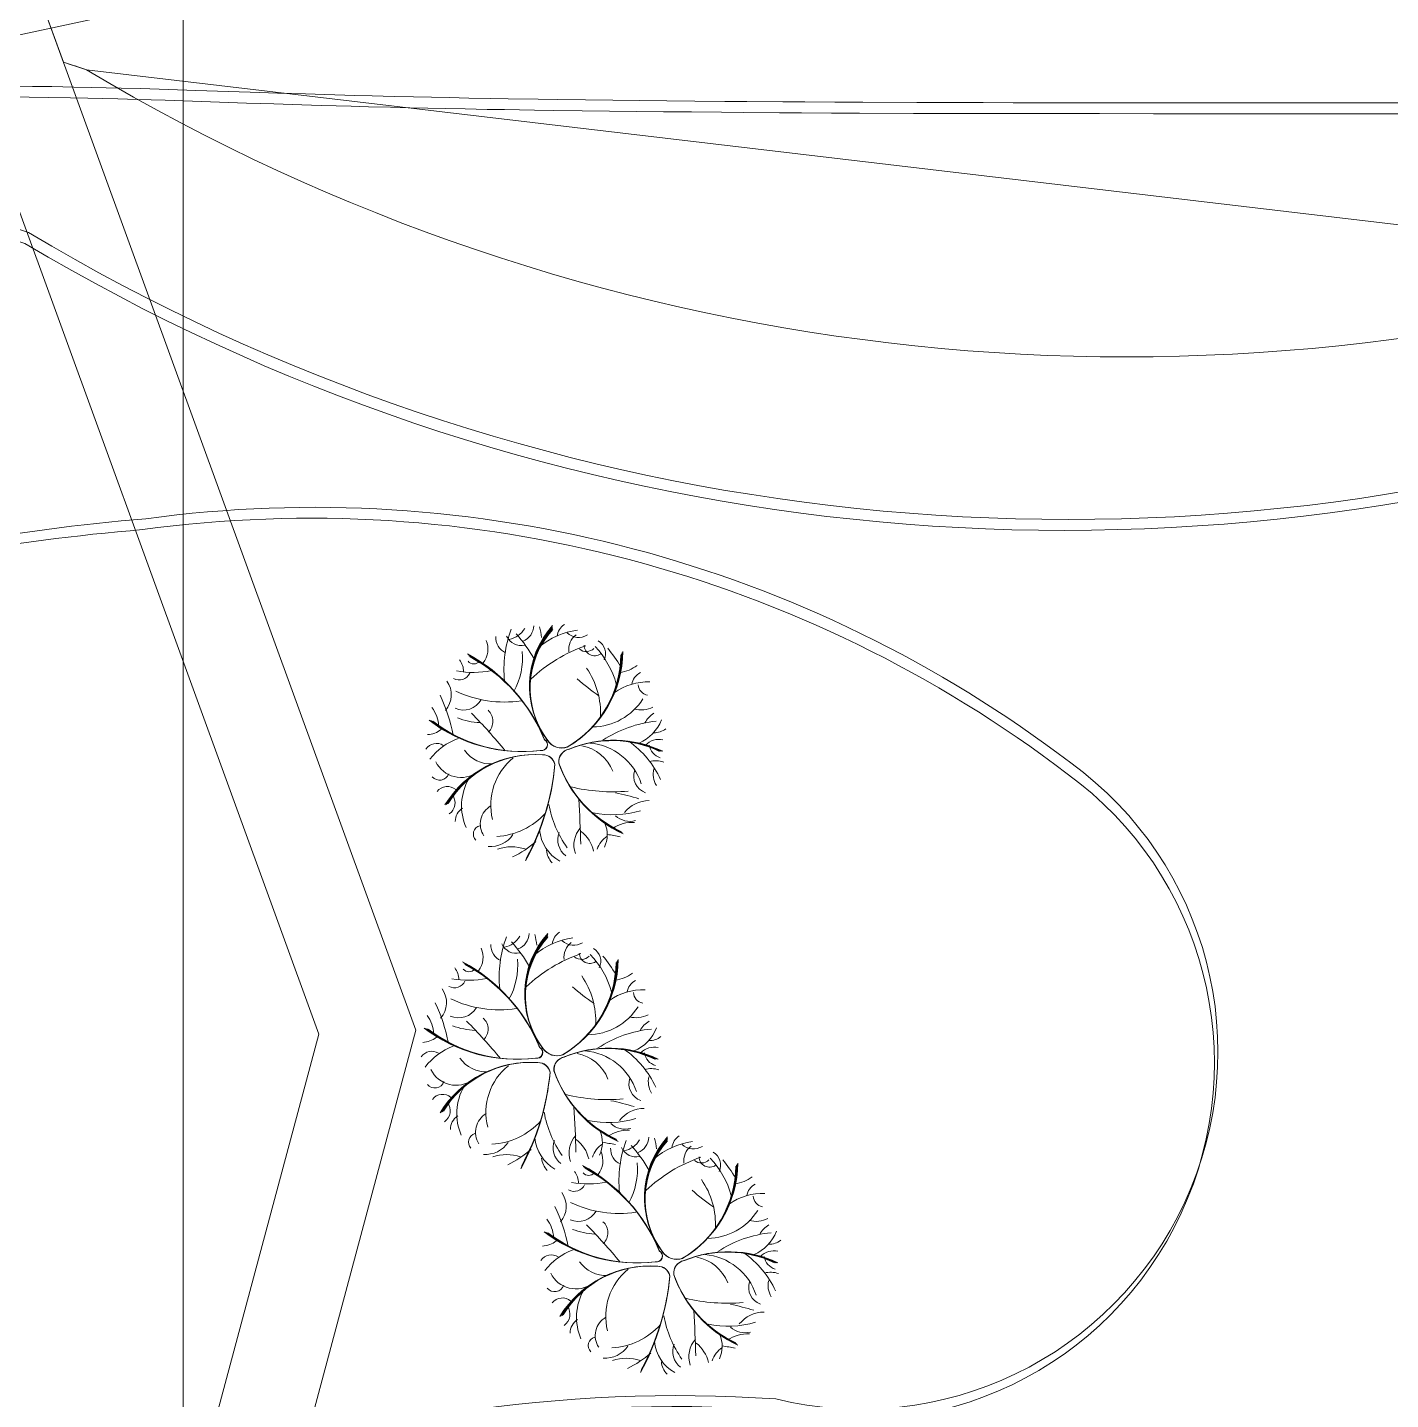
# Model space of a CAD drawing. Header units: metres. Extents: x -1097 to 1588, y -673 to 884.
# Drawn here: x 593.3 to 652.1, y 378.4 to 437.7 of the extents above; entities that cross this region are included whole.
import ezdxf

# ---------------------------------------------------------------- set-up
doc = ezdxf.new("R2010")
doc.units = ezdxf.units.M
for name, color, linetype, lineweight, plot in [('CORTES', 1, 'Continuous', 0, False), ('EXTENSIONES', 252, 'Continuous', 0, False), ('TERRENO', 188, 'Continuous', 0, False), ('TEXTO', 7, 'Continuous', 0, False), ('VEGETACION', 85, 'Continuous', 0, False), ('VISTA LEJOS', 7, 'Continuous', 0, False)]:
    doc.layers.add(name, color=color, linetype=linetype, lineweight=lineweight, plot=plot)

msp = doc.modelspace()

# ---------------------------------------------------------------- linework, layer by layer
at = {"layer": 'CORTES'}
msp.add_lwpolyline([(600, 175), (600, 470)], dxfattribs=at)
at = {"layer": 'EXTENSIONES'}
msp.add_lwpolyline([(594.826, 436.159, -0.003361), (595.828, 435.822, 0.213753), (666.883, 427.434, -0.089629), (721.943, 444.791, 0.226256), (790.44, 476.996, -0.09566), (806.441, 486.744)], format="xyb", dxfattribs=at)
for points in [[(605.849, 394.179), (588.981, 440.524)], [(610.039, 394.362), (593.285, 440.393)], [(598.516, 366.81), (605.849, 394.179)], [(602.379, 365.775), (610.039, 394.362)]]:
    msp.add_lwpolyline(points, dxfattribs=at)
at = {"layer": 'TERRENO'}
msp.add_lwpolyline([(591.788, 434.654), (593.343, 434.639), (594.178, 434.629), (595.129, 434.614), (595.878, 434.598), (597.174, 434.567), (598.009, 434.545), (599.218, 434.509), (600.399, 434.471), (602.732, 434.393), (603.913, 434.354), (605.122, 434.316), (605.958, 434.29), (607.254, 434.253), (608.003, 434.232), (608.953, 434.208), (609.788, 434.189), (611.343, 434.154), (612.179, 434.137), (613.129, 434.119), (613.878, 434.106), (615.174, 434.086), (616.009, 434.074), (617.219, 434.058), (618.399, 434.045), (620.732, 434.019), (621.942, 434.006), (623.238, 433.993), (624.188, 433.985), (625.744, 433.974), (626.694, 433.968), (627.99, 433.961), (629.2, 433.956), (631.533, 433.947), (632.829, 433.943), (634.384, 433.939), (635.68, 433.937), (638.013, 433.934), (639.568, 433.933), (641.901, 433.932), (644.234, 433.932), (648.899, 433.932), (651.232, 433.93), (653.565, 433.925)], dxfattribs=at)
at = {"layer": 'TEXTO', "color": 141}
msp.add_lwpolyline([(942.808, 512.252), (491.207, 415.553), (499.794, 331.664), (500.297, 331.357), (501.008, 330.917), (501.677, 330.497), (502.971, 329.666), (503.693, 329.193), (504.562, 328.613), (505.289, 328.12), (506.598, 327.211)], dxfattribs=at)
at = {"layer": 'VEGETACION', "color": 254}
msp.add_lwpolyline([(593.285, 440.393), (594.826, 436.159), (595.828, 435.822), (666.883, 427.434), (705.165, 441.753)], dxfattribs=at)
at = {"layer": 'VEGETACION'}
for centre, radius, start, end in [((614.375, 411.864), 0.769, -67.11701, -3.35075), ((618.857, 409.219), 3.908, 138.09032, -143.12166), ((616.842, 411.285), 0.707, 123.07576, 173.19706), ((614.218, 411.316), 0.727, 177.19062, -114.2964), ((618.83, 409.93), 4.982, 159.46241, -174.34591), ((614.589, 411.65), 0.683, -155.98064, -76.40156), ((613.859, 412.24), 1.034, -77.96685, -31.27285), ((609.861, 407.407), 6.075, 29.35638, 41.90224), ((618.829, 409.191), 3.869, 138.09032, -143.12166), ((618.801, 409.162), 3.83, 138.09032, -143.12166), ((618.773, 409.133), 3.791, 138.09032, -143.12166), ((617.437, 408.48), 3.177, 97.4368, 130.66411), ((610.519, 410.641), 5.002, 7.73596, 13.16741), ((617.069, 412.041), 0.725, -133.08378, -57.97038), ((617.422, 410.804), 0.776, 126.36034, -172.13798), ((608.796, 404.143), 7.338, 22.21671, 61.7302), ((612.207, 410.804), 0.949, -38.3468, 23.66563), ((611.688, 410.43), 2.961, -29.17592, 5.40141), ((619.487, 404.81), 6.494, 108.91387, 133.58492), ((614.182, 410.676), 4.747, -59.52315, -0.74968), ((614.163, 410.721), 4.795, -59.52315, -0.74968), ((614.144, 410.765), 4.844, -59.52315, -0.74968), ((617.406, 411.17), 0.464, -130.37039, -44.61868), ((617.764, 410.98), 0.453, -179.34812, -54.73301), ((614.921, 408.234), 3.928, 15.81177, 43.16533), ((617.597, 410.62), 0.64, -25.52155, 59.84308), ((614.176, 407.353), 5.429, 29.82887, 40.03623), ((611.281, 409.835), 0.824, -0.2587, 38.06877), ((612.547, 410.493), 0.323, -139.98994, -40.76454), ((608.868, 404.165), 7.265, 22.21671, 61.7302), ((608.941, 404.187), 7.191, 22.21671, 61.7302), ((609.013, 404.209), 7.118, 22.21671, 61.7302), ((614.2, 410.632), 4.698, -59.52315, -0.74968), ((618.666, 411.338), 1.544, -82.82139, -52.64739), ((610.565, 408.836), 1.01, -41.62679, 35.9787), ((611.915, 409.985), 0.504, -118.22004, -25.37047), ((612.517, 413.738), 3.935, -100.42037, -78.3241), ((623.199, 416.549), 9.361, -131.39173, -124.13381), ((614.637, 408.061), 3.382, -3.32863, 34.77602), ((620.054, 409.178), 0.693, 117.16728, 171.20074), ((604.835, 405.815), 6.938, 10.60493, 25.69371), ((613.859, 413.374), 4.849, -115.58492, -81.37772), ((620.054, 406.916), 2.478, 87.69249, 125.68419), ((620.128, 409.292), 0.479, -177.57839, -99.26902), ((609.594, 407.421), 1.434, 2.5416, 37.20232), ((612.097, 409.064), 0.883, -114.03031, -29.56021), ((617.656, 410.042), 2.589, -89.5505, -32.23214), ((619.765, 409.329), 1.142, -104.72438, -63.25642), ((614.602, 412.958), 6.568, -127.37844, -82.91291), ((614.617, 412.892), 6.503, -127.37844, -82.91291), ((614.631, 412.826), 6.437, -127.37844, -82.91291), ((614.645, 412.759), 6.371, -127.37844, -82.91291), ((612.961, 410.757), 3.124, -111.04704, -92.75457), ((595.652, 391.438), 23.615, 39.38532, 44.67185), ((612.727, 407.695), 0.645, -45.87489, 47.62332), ((620.95, 402.554), 5.171, 95.85629, 123.22032), ((618.969, 408.401), 1.798, -66.63119, -20.98341), ((620.914, 407.091), 1.118, 121.95887, 151.36709), ((610.476, 408.194), 1.079, -86.17573, -52.23443), ((620.322, 408.058), 0.859, -90.38621, -53.2043), ((610.935, 406.193), 0.546, 57.26605, 146.32785), ((612.765, 404.462), 2.646, 109.78128, 142.9068), ((615.468, 406.691), 0.257, -102.31339, 61.69877), ((615.473, 406.687), 0.255, -102.31339, 61.69877), ((615.479, 406.684), 0.252, -102.31339, 61.69877), ((615.484, 406.68), 0.249, -102.31339, 61.69877), ((616.35, 407.297), 0.75, -145.64274, -70.48442), ((616.347, 407.287), 0.742, -145.64274, -70.48442), ((616.344, 407.278), 0.735, -145.64274, -70.48442), ((616.34, 407.268), 0.727, -145.64274, -70.48442), ((616.758, 405.954), 0.546, 100.90931, -173.78177), ((616.765, 405.95), 0.551, 100.90931, -173.78177), ((616.773, 405.946), 0.557, 100.90931, -173.78177), ((616.78, 405.942), 0.563, 100.90931, -173.78177), ((618.509, 402.03), 4.83, 64.72201, 112.57215), ((618.534, 401.985), 4.88, 64.72201, 112.57215), ((618.56, 401.941), 4.93, 64.72201, 112.57215), ((618.585, 401.896), 4.98, 64.72201, 112.57215), ((616.869, 404.866), 1.809, 21.80787, 79.03961), ((617.33, 404.19), 2.577, 18.29109, 84.89534), ((616.864, 403.455), 4.128, 24.75149, 54.83765), ((620.535, 406.146), 0.769, 76.62298, 137.69885), ((620.786, 406.765), 0.669, -171.91844, -106.28771), ((611.99, 406.481), 1.211, -153.77487, -53.66079), ((615.182, 401.706), 4.552, 85.90191, 148.51067), ((615.19, 401.752), 4.506, 85.90191, 148.51067), ((615.199, 401.798), 4.461, 85.90191, 148.51067), ((615.207, 401.845), 4.415, 85.90191, 148.51067), ((613.275, 407.216), 1.364, -145.57132, -86.30599), ((615.881, 404.089), 2.603, 128.84937, -165.92049), ((615.53, 405.718), 0.529, 11.64661, 92.46118), ((615.535, 405.724), 0.523, 11.64661, 92.46118), ((615.54, 405.73), 0.518, 11.64661, 92.46118), ((615.545, 405.736), 0.513, 11.64661, 92.46118), ((621.048, 407.593), 5.122, -160.64221, -114.76904), ((621.1, 407.606), 5.175, -160.64221, -114.76904), ((621.151, 407.619), 5.228, -160.64221, -114.76904), ((621.203, 407.632), 5.281, -160.64221, -114.76904), ((620.403, 404.995), 0.996, 69.91561, 105.88004), ((611.068, 405.576), 0.424, -138.57685, -20.77623), ((605.433, 406.773), 10.657, -28.646, -5.10467), ((605.539, 406.768), 10.55, -28.646, -5.10467), ((605.645, 406.764), 10.444, -28.646, -5.10467), ((605.751, 406.76), 10.337, -28.646, -5.10467), ((620.214, 405.331), 0.762, 160.97287, -109.06988), ((621.222, 405.417), 0.932, 166.17527, -148.32231), ((611.407, 404.323), 0.557, 49.52262, 142.49658), ((614.38, 404.041), 2.362, 150.15684, -156.75256), ((618.555, 412.486), 7.836, -103.47217, -85.21121), ((611.161, 404.169), 0.575, -55.32418, 37.34845), ((620.402, 404.938), 4.686, -169.782, -144.7966), ((566.284, 401.179), 50.894, 1.35953, 3.55713), ((616.281, 392.937), 11.909, 73.43329, 78.43687), ((620.133, 402.872), 1.399, 90.6491, 140.90175), ((612.421, 403.373), 0.676, 122.40516, -178.98353), ((613.748, 403.251), 0.921, 120.29105, -146.85412), ((613.364, 405.793), 3.076, -86.74123, -42.13741), ((618.542, 407.89), 4.231, -101.52456, -73.46451), ((619.293, 404.311), 0.937, -131.98154, -75.18432), ((612.902, 402.821), 0.376, 105.12463, -135.81364), ((617.11, 403.158), 1.729, -174.76959, -119.50027), ((618.006, 402.349), 1.136, 138.3902, -161.05635), ((616.28, 401.764), 1.474, 12.7354, 52.34392), ((617.058, 402.796), 1.25, -25.53182, 23.61951), ((619.402, 401.815), 1.516, 86.94105, 124.44683), ((613.262, 403.458), 1.176, -94.56596, -33.88319), ((612.042, 406.267), 4.936, -63.83838, -49.75845), ((617.039, 402.574), 0.864, 158.56729, -127.3793), ((618.896, 401.827), 1.079, 122.90885, 161.4783), ((617.052, 393.981), 8.915, 78.21876, 81.90389), ((614.176, 400.336), 1.939, 72.22063, 108.04144), ((616.571, 402.21), 0.893, -174.42238, -136.02829), ((618.622, 396.638), 4.982, 159.46241, -174.34591), ((613.651, 398.948), 1.034, -77.96685, -31.27285), ((609.653, 394.115), 6.075, 29.35638, 41.90224), ((614.167, 398.572), 0.769, -67.11701, -3.35075), ((618.65, 395.927), 3.908, 138.09032, -143.12166), ((618.621, 395.899), 3.869, 138.09032, -143.12166), ((618.593, 395.87), 3.83, 138.09032, -143.12166), ((618.565, 395.841), 3.791, 138.09032, -143.12166), ((617.229, 395.188), 3.177, 97.4368, 130.66411), ((610.311, 397.349), 5.002, 7.73596, 13.16741), ((616.634, 397.993), 0.707, 123.07576, 173.19706), ((616.861, 398.749), 0.725, -133.08378, -57.97038), ((611.999, 397.512), 0.949, -38.3468, 23.66563), ((614.01, 398.024), 0.727, 177.19062, -114.2964), ((614.381, 398.358), 0.683, -155.98064, -76.40156), ((619.279, 391.518), 6.494, 108.91387, 133.58492), ((617.214, 397.513), 0.776, 126.36034, -172.13798), ((617.556, 397.688), 0.453, -179.34812, -54.73301), ((614.713, 394.942), 3.928, 15.81177, 43.16533), ((617.389, 397.328), 0.64, -25.52155, 59.84308), ((611.073, 396.543), 0.824, -0.2587, 38.06877), ((608.588, 390.851), 7.338, 22.21671, 61.7302), ((612.339, 397.201), 0.323, -139.98994, -40.76454), ((608.66, 390.873), 7.265, 22.21671, 61.7302), ((608.733, 390.895), 7.191, 22.21671, 61.7302), ((608.805, 390.917), 7.118, 22.21671, 61.7302), ((611.48, 397.138), 2.961, -29.17592, 5.40141), ((613.992, 397.34), 4.698, -59.52315, -0.74968), ((613.974, 397.385), 4.747, -59.52315, -0.74968), ((613.955, 397.429), 4.795, -59.52315, -0.74968), ((613.936, 397.473), 4.844, -59.52315, -0.74968), ((617.199, 397.878), 0.464, -130.37039, -44.61868), ((613.968, 394.061), 5.429, 29.82887, 40.03623), ((611.707, 396.693), 0.504, -118.22004, -25.37047), ((612.309, 400.446), 3.935, -100.42037, -78.3241), ((614.429, 394.769), 3.382, -3.32863, 34.77602), ((618.459, 398.046), 1.544, -82.82139, -52.64739), ((619.846, 395.886), 0.693, 117.16728, 171.20074), ((610.357, 395.544), 1.01, -41.62679, 35.9787), ((622.991, 403.258), 9.361, -131.39173, -124.13381), ((619.846, 393.624), 2.478, 87.69249, 125.68419), ((619.92, 396), 0.479, -177.57839, -99.26902), ((604.627, 392.523), 6.938, 10.60493, 25.69371), ((611.889, 395.772), 0.883, -114.03031, -29.56021), ((613.651, 400.082), 4.849, -115.58492, -81.37772), ((617.448, 396.75), 2.589, -89.5505, -32.23214), ((609.386, 394.129), 1.434, 2.5416, 37.20232), ((595.444, 378.146), 23.615, 39.38532, 44.67185), ((612.519, 394.403), 0.645, -45.87489, 47.62332), ((619.557, 396.037), 1.142, -104.72438, -63.25642), ((620.707, 393.799), 1.118, 121.95887, 151.36709), ((610.268, 394.902), 1.079, -86.17573, -52.23443), ((614.394, 399.666), 6.568, -127.37844, -82.91291), ((614.409, 399.6), 6.503, -127.37844, -82.91291), ((614.423, 399.534), 6.437, -127.37844, -82.91291), ((614.437, 399.468), 6.371, -127.37844, -82.91291), ((612.753, 397.465), 3.124, -111.04704, -92.75457), ((620.742, 389.262), 5.171, 95.85629, 123.22032), ((618.761, 395.109), 1.798, -66.63119, -20.98341), ((620.114, 394.766), 0.859, -90.38621, -53.2043), ((610.728, 392.901), 0.546, 57.26605, 146.32785), ((612.557, 391.17), 2.646, 109.78128, 142.9068), ((615.26, 393.399), 0.257, -102.31339, 61.69877), ((615.265, 393.395), 0.255, -102.31339, 61.69877), ((615.271, 393.392), 0.252, -102.31339, 61.69877), ((615.276, 393.388), 0.249, -102.31339, 61.69877), ((616.142, 394.005), 0.75, -145.64274, -70.48442), ((616.139, 393.996), 0.742, -145.64274, -70.48442), ((616.136, 393.986), 0.735, -145.64274, -70.48442), ((616.132, 393.976), 0.727, -145.64274, -70.48442), ((618.301, 388.738), 4.83, 64.72201, 112.57215), ((618.326, 388.693), 4.88, 64.72201, 112.57215), ((618.352, 388.649), 4.93, 64.72201, 112.57215), ((618.377, 388.605), 4.98, 64.72201, 112.57215), ((617.122, 390.898), 2.577, 18.29109, 84.89534), ((616.656, 390.163), 4.128, 24.75149, 54.83765), ((620.327, 392.854), 0.769, 76.62298, 137.69885), ((614.974, 388.414), 4.552, 85.90191, 148.51067), ((614.982, 388.46), 4.506, 85.90191, 148.51067), ((614.991, 388.506), 4.461, 85.90191, 148.51067), ((614.999, 388.553), 4.415, 85.90191, 148.51067), ((613.067, 393.924), 1.364, -145.57132, -86.30599), ((615.673, 390.797), 2.603, 128.84937, -165.92049), ((615.322, 392.426), 0.529, 11.64661, 92.46118), ((615.327, 392.432), 0.523, 11.64661, 92.46118), ((615.332, 392.438), 0.518, 11.64661, 92.46118), ((615.337, 392.444), 0.513, 11.64661, 92.46118), ((616.55, 392.662), 0.546, 100.90931, -173.78177), ((616.557, 392.658), 0.551, 100.90931, -173.78177), ((616.565, 392.654), 0.557, 100.90931, -173.78177), ((616.572, 392.65), 0.563, 100.90931, -173.78177), ((616.661, 391.574), 1.809, 21.80787, 79.03961), ((620.578, 393.473), 0.669, -171.91844, -106.28771), ((611.782, 393.189), 1.211, -153.77487, -53.66079), ((605.225, 393.481), 10.657, -28.646, -5.10467), ((605.331, 393.476), 10.55, -28.646, -5.10467), ((605.437, 393.472), 10.444, -28.646, -5.10467), ((605.543, 393.468), 10.337, -28.646, -5.10467), ((620.84, 394.301), 5.122, -160.64221, -114.76904), ((620.892, 394.314), 5.175, -160.64221, -114.76904), ((620.943, 394.327), 5.228, -160.64221, -114.76904), ((620.995, 394.34), 5.281, -160.64221, -114.76904), ((620.007, 392.039), 0.762, 160.97287, -109.06988), ((620.195, 391.703), 0.996, 69.91561, 105.88004), ((621.014, 392.125), 0.932, 166.17527, -148.32231), ((610.86, 392.285), 0.424, -138.57685, -20.77623), ((614.172, 390.749), 2.362, 150.15684, -156.75256), ((611.199, 391.031), 0.557, 49.52262, 142.49658), ((610.954, 390.877), 0.575, -55.32418, 37.34845), ((618.347, 399.194), 7.836, -103.47217, -85.21121), ((616.073, 379.645), 11.909, 73.43329, 78.43687), ((612.213, 390.081), 0.676, 122.40516, -178.98353), ((613.54, 389.959), 0.921, 120.29105, -146.85412), ((620.194, 391.646), 4.686, -169.782, -144.7966), ((566.076, 387.887), 50.894, 1.35953, 3.55713), ((618.334, 394.598), 4.231, -101.52456, -73.46451), ((619.925, 389.58), 1.399, 90.6491, 140.90175), ((612.694, 389.529), 0.376, 105.12463, -135.81364), ((613.156, 392.501), 3.076, -86.74123, -42.13741), ((616.85, 389.504), 1.25, -25.53182, 23.61951), ((619.194, 388.523), 1.516, 86.94105, 124.44683), ((619.085, 391.019), 0.937, -131.98154, -75.18432), ((613.054, 390.166), 1.176, -94.56596, -33.88319), ((616.902, 389.867), 1.729, -174.76959, -119.50027), ((616.831, 389.282), 0.864, 158.56729, -127.3793), ((617.798, 389.057), 1.136, 138.3902, -161.05635), ((616.072, 388.472), 1.474, 12.7354, 52.34392), ((618.689, 388.535), 1.079, 122.90885, 161.4783), ((616.844, 380.689), 8.915, 78.21876, 81.90389), ((623.794, 387.845), 4.982, 159.46241, -174.34591), ((619.552, 389.565), 0.683, -155.98064, -76.40156), ((618.823, 390.154), 1.034, -77.96685, -31.27285), ((614.824, 385.322), 6.075, 29.35638, 41.90224), ((619.338, 389.779), 0.769, -67.11701, -3.35075), ((623.821, 387.134), 3.908, 138.09032, -143.12166), ((623.793, 387.105), 3.869, 138.09032, -143.12166), ((623.764, 387.077), 3.83, 138.09032, -143.12166), ((623.736, 387.048), 3.791, 138.09032, -143.12166), ((622.4, 386.394), 3.177, 97.4368, 130.66411), ((615.482, 388.556), 5.002, 7.73596, 13.16741), ((621.805, 389.199), 0.707, 123.07576, 173.19706), ((622.033, 389.955), 0.725, -133.08378, -57.97038), ((622.386, 388.719), 0.776, 126.36034, -172.13798), ((613.968, 387.044), 1.939, 72.22063, 108.04144), ((611.834, 392.975), 4.936, -63.83838, -49.75845), ((616.363, 388.918), 0.893, -174.42238, -136.02829), ((617.17, 388.719), 0.949, -38.3468, 23.66563), ((619.182, 389.231), 0.727, 177.19062, -114.2964), ((624.45, 382.725), 6.494, 108.91387, 133.58492), ((622.37, 389.085), 0.464, -130.37039, -44.61868), ((622.727, 388.894), 0.453, -179.34812, -54.73301), ((619.885, 386.148), 3.928, 15.81177, 43.16533), ((622.56, 388.535), 0.64, -25.52155, 59.84308), ((619.139, 385.268), 5.429, 29.82887, 40.03623), ((616.244, 387.75), 0.824, -0.2587, 38.06877), ((613.76, 382.057), 7.338, 22.21671, 61.7302), ((617.51, 388.407), 0.323, -139.98994, -40.76454), ((613.832, 382.079), 7.265, 22.21671, 61.7302), ((613.904, 382.101), 7.191, 22.21671, 61.7302), ((613.977, 382.123), 7.118, 22.21671, 61.7302), ((616.652, 388.345), 2.961, -29.17592, 5.40141), ((619.164, 388.547), 4.698, -59.52315, -0.74968), ((619.145, 388.591), 4.747, -59.52315, -0.74968), ((619.126, 388.635), 4.795, -59.52315, -0.74968), ((619.107, 388.68), 4.844, -59.52315, -0.74968), ((616.878, 387.9), 0.504, -118.22004, -25.37047), ((617.481, 391.653), 3.935, -100.42037, -78.3241), ((619.6, 385.975), 3.382, -3.32863, 34.77602), ((623.63, 389.253), 1.544, -82.82139, -52.64739), ((625.017, 387.092), 0.693, 117.16728, 171.20074), ((615.528, 386.75), 1.01, -41.62679, 35.9787), ((618.822, 391.289), 4.849, -115.58492, -81.37772), ((628.162, 394.464), 9.361, -131.39173, -124.13381), ((625.018, 384.831), 2.478, 87.69249, 125.68419), ((625.091, 387.206), 0.479, -177.57839, -99.26902), ((609.798, 383.729), 6.938, 10.60493, 25.69371), ((617.06, 386.979), 0.883, -114.03031, -29.56021), ((622.619, 387.957), 2.589, -89.5505, -32.23214), ((614.558, 385.335), 1.434, 2.5416, 37.20232), ((617.924, 388.672), 3.124, -111.04704, -92.75457), ((600.616, 369.353), 23.615, 39.38532, 44.67185), ((617.69, 385.61), 0.645, -45.87489, 47.62332), ((624.728, 387.244), 1.142, -104.72438, -63.25642), ((625.878, 385.006), 1.118, 121.95887, 151.36709), ((615.44, 386.108), 1.079, -86.17573, -52.23443), ((619.566, 390.873), 6.568, -127.37844, -82.91291), ((619.58, 390.807), 6.503, -127.37844, -82.91291), ((619.594, 390.74), 6.437, -127.37844, -82.91291), ((619.609, 390.674), 6.371, -127.37844, -82.91291), ((625.913, 380.468), 5.171, 95.85629, 123.22032), ((623.933, 386.316), 1.798, -66.63119, -20.98341), ((625.285, 385.972), 0.859, -90.38621, -53.2043), ((615.899, 384.108), 0.546, 57.26605, 146.32785), ((617.728, 382.377), 2.646, 109.78128, 142.9068), ((620.431, 384.606), 0.257, -102.31339, 61.69877), ((620.437, 384.602), 0.255, -102.31339, 61.69877), ((620.442, 384.599), 0.252, -102.31339, 61.69877), ((620.448, 384.595), 0.249, -102.31339, 61.69877), ((621.313, 385.212), 0.75, -145.64274, -70.48442), ((621.31, 385.202), 0.742, -145.64274, -70.48442), ((621.307, 385.193), 0.735, -145.64274, -70.48442), ((621.304, 385.183), 0.727, -145.64274, -70.48442), ((623.472, 379.945), 4.83, 64.72201, 112.57215), ((623.498, 379.9), 4.88, 64.72201, 112.57215), ((623.523, 379.856), 4.93, 64.72201, 112.57215), ((623.549, 379.811), 4.98, 64.72201, 112.57215), ((621.832, 382.781), 1.809, 21.80787, 79.03961), ((622.294, 382.104), 2.577, 18.29109, 84.89534), ((621.827, 381.37), 4.128, 24.75149, 54.83765), ((625.498, 384.061), 0.769, 76.62298, 137.69885), ((625.749, 384.679), 0.669, -171.91844, -106.28771), ((620.145, 379.62), 4.552, 85.90191, 148.51067), ((620.154, 379.667), 4.506, 85.90191, 148.51067), ((620.162, 379.713), 4.461, 85.90191, 148.51067), ((620.171, 379.76), 4.415, 85.90191, 148.51067), ((618.238, 385.131), 1.364, -145.57132, -86.30599), ((620.845, 382.004), 2.603, 128.84937, -165.92049), ((620.493, 383.632), 0.529, 11.64661, 92.46118), ((620.498, 383.639), 0.523, 11.64661, 92.46118), ((620.503, 383.645), 0.518, 11.64661, 92.46118), ((620.508, 383.651), 0.513, 11.64661, 92.46118), ((621.721, 383.869), 0.546, 100.90931, -173.78177), ((621.729, 383.865), 0.551, 100.90931, -173.78177), ((621.736, 383.861), 0.557, 100.90931, -173.78177), ((621.744, 383.857), 0.563, 100.90931, -173.78177), ((616.954, 384.396), 1.211, -153.77487, -53.66079), ((610.396, 384.687), 10.657, -28.646, -5.10467), ((610.502, 384.683), 10.55, -28.646, -5.10467), ((610.608, 384.679), 10.444, -28.646, -5.10467), ((610.714, 384.674), 10.337, -28.646, -5.10467), ((626.011, 385.508), 5.122, -160.64221, -114.76904), ((626.063, 385.521), 5.175, -160.64221, -114.76904), ((626.115, 385.534), 5.228, -160.64221, -114.76904), ((626.167, 385.547), 5.281, -160.64221, -114.76904), ((625.178, 383.246), 0.762, 160.97287, -109.06988), ((625.366, 382.91), 0.996, 69.91561, 105.88004), ((626.185, 383.332), 0.932, 166.17527, -148.32231), ((616.032, 383.491), 0.424, -138.57685, -20.77623), ((616.37, 382.238), 0.557, 49.52262, 142.49658), ((619.344, 381.956), 2.362, 150.15684, -156.75256), ((623.518, 390.4), 7.836, -103.47217, -85.21121), ((616.125, 382.084), 0.575, -55.32418, 37.34845), ((571.248, 379.093), 50.894, 1.35953, 3.55713), ((621.244, 370.851), 11.909, 73.43329, 78.43687), ((625.097, 380.787), 1.399, 90.6491, 140.90175), ((617.385, 381.288), 0.676, 122.40516, -178.98353), ((618.712, 381.166), 0.921, 120.29105, -146.85412), ((618.328, 383.708), 3.076, -86.74123, -42.13741), ((625.365, 382.853), 4.686, -169.782, -144.7966), ((623.506, 385.805), 4.231, -101.52456, -73.46451), ((617.866, 380.736), 0.376, 105.12463, -135.81364), ((622.97, 380.264), 1.136, 138.3902, -161.05635), ((622.022, 380.711), 1.25, -25.53182, 23.61951), ((624.365, 379.729), 1.516, 86.94105, 124.44683), ((624.257, 382.226), 0.937, -131.98154, -75.18432), ((618.225, 381.373), 1.176, -94.56596, -33.88319), ((617.005, 384.182), 4.936, -63.83838, -49.75845), ((622.074, 381.073), 1.729, -174.76959, -119.50027), ((622.002, 380.489), 0.864, 158.56729, -127.3793), ((621.244, 379.679), 1.474, 12.7354, 52.34392), ((623.86, 379.742), 1.079, 122.90885, 161.4783), ((622.015, 371.895), 8.915, 78.21876, 81.90389), ((619.139, 378.25), 1.939, 72.22063, 108.04144), ((621.534, 380.125), 0.893, -174.42238, -136.02829)]:
    msp.add_arc(centre, radius, start, end, dxfattribs=at)
at = {"layer": 'VISTA LEJOS'}
for points in [[(942.808, 512.252), (491.207, 415.553), (499.794, 331.664), (500.297, 331.357), (501.008, 330.917), (501.677, 330.497), (502.971, 329.666), (503.693, 329.193), (504.562, 328.613), (505.289, 328.12), (506.598, 327.211)], [(591.939, 435.124), (593.494, 435.109), (594.329, 435.099), (595.279, 435.083), (596.028, 435.068), (597.324, 435.037), (598.16, 435.014), (599.369, 434.978), (600.55, 434.94), (602.883, 434.862), (604.064, 434.824), (605.273, 434.785), (606.108, 434.76), (607.404, 434.723), (608.153, 434.702), (609.104, 434.678), (609.939, 434.659), (611.494, 434.624), (612.329, 434.606), (613.28, 434.588), (614.029, 434.575), (615.325, 434.555), (616.16, 434.543), (617.369, 434.528), (618.55, 434.514), (620.883, 434.488), (622.093, 434.476), (623.389, 434.463), (624.339, 434.455), (625.894, 434.444), (626.845, 434.437), (628.141, 434.431), (629.35, 434.426), (631.683, 434.417), (632.979, 434.413), (634.535, 434.409), (635.831, 434.407), (638.163, 434.404), (639.719, 434.403), (642.051, 434.402), (644.384, 434.401), (649.05, 434.401), (651.383, 434.4), (653.716, 434.395)], [(591.788, 434.654), (593.343, 434.639), (594.178, 434.629), (595.129, 434.614), (595.878, 434.598), (597.174, 434.567), (598.009, 434.545), (599.218, 434.509), (600.399, 434.471), (602.732, 434.393), (603.913, 434.354), (605.122, 434.316), (605.958, 434.29), (607.254, 434.253), (608.003, 434.232), (608.953, 434.208), (609.788, 434.189), (611.343, 434.154), (612.179, 434.137), (613.129, 434.119), (613.878, 434.106), (615.174, 434.086), (616.009, 434.074), (617.219, 434.058), (618.399, 434.045), (620.732, 434.019), (621.942, 434.006), (623.238, 433.993), (624.188, 433.985), (625.744, 433.974), (626.694, 433.968), (627.99, 433.961), (629.2, 433.956), (631.533, 433.947), (632.829, 433.943), (634.384, 433.939), (635.68, 433.937), (638.013, 433.934), (639.568, 433.933), (641.901, 433.932), (644.234, 433.932), (648.899, 433.932), (651.232, 433.93), (653.565, 433.925)]]:
    msp.add_lwpolyline(points, dxfattribs=at)
for points in [[(418.044, 438.172), (419.225, 437.596), (420.396, 437.015), (422.729, 435.848), (423.881, 435.258), (425.004, 434.653), (425.724, 434.236), (426.761, 433.588), (427.308, 433.213), (428.143, 432.529, -0.036563), (467.105, 418.645, 0.157278), (529.367, 422.672, -0.212988), (593.165, 428.331, 0.213753), (664.221, 419.944, -0.089629), (719.281, 437.3, 0.226256), (787.777, 469.505, -0.207225)], [(418.044, 438.172), (419.225, 437.596), (420.396, 437.015), (422.729, 435.848), (423.881, 435.258), (425.004, 434.653), (425.724, 434.236), (426.761, 433.588), (427.308, 433.213), (428.143, 432.529, -0.036563), (467.105, 418.645, 0.157278), (529.367, 422.672, -0.212988), (593.165, 428.331, 0.213753), (664.221, 419.944, -0.089629), (719.281, 437.3, 0.226256), (787.777, 469.505, -0.207225)], [(419.376, 438.065), (420.547, 437.485), (422.88, 436.318), (424.032, 435.728), (425.155, 435.123), (425.875, 434.705), (426.912, 434.057), (427.459, 433.683), (428.294, 432.999, -0.036563), (467.256, 419.114, 0.157278), (529.518, 423.142, -0.212988), (593.316, 428.801, 0.213753), (664.372, 420.413, -0.089629), (719.432, 437.77, 0.226256)], [(598.39, 416.442, 0.099657), (565.628, 406.995, -0.218656), (546.558, 407.561, 0.253576), (512.333, 401.503, 0.493829), (508.604, 357.737, 0.358529), (575.958, 359.159, -0.222729), (625.588, 378.432, 0.822245), (638.322, 405.898, 0.19926), (598.39, 416.442, -73.398936)], [(598.239, 415.972, 0.099657), (565.478, 406.525, -0.218656), (546.407, 407.091, 0.253576), (512.183, 401.033, 0.493829), (508.453, 357.267, 0.358529), (575.807, 358.689, -0.222729), (625.438, 377.962, 0.822245), (638.171, 405.428, 0.19926), (598.239, 415.972, -73.398936)], [(598.239, 415.972, 0.099657), (565.478, 406.525, -0.218656), (546.407, 407.091, 0.253576), (512.183, 401.033, 0.493829), (508.453, 357.267, 0.358529), (575.807, 358.689, -0.222729), (625.438, 377.962, 0.822245), (638.171, 405.428, 0.19926), (598.239, 415.972, -73.398936)]]:
    msp.add_lwpolyline(points, format="xyb", dxfattribs=at)

doc.saveas('drawing.dxf')
